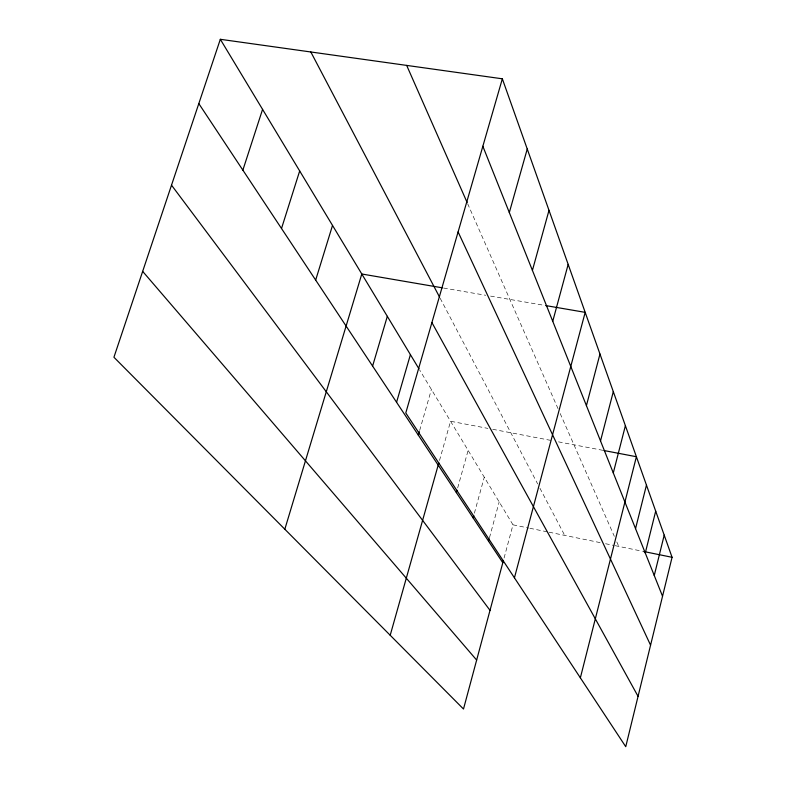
<?xml version="1.0" encoding="UTF-8"?>
<svg xmlns="http://www.w3.org/2000/svg" width="786" height="786" viewBox="0 0 786 786"><rect width="100%" height="100%" fill="white"/><g stroke="black" fill="none" stroke-linecap="round" stroke-linejoin="round"><path stroke-width="0.59" stroke-dasharray="3.93 2.95" d="M504.081 558.001L512.993 524.832L419.675 370.01M489.472 537.712L499.189 501.93M474.38 513.219L484.274 477.19M457.678 487.919L468.122 450.388M439.492 460.517L450.565 421.257L487.91 428.39M419.665 430.463L431.396 389.473M443.569 288.04L485.758 295.281M490.572 296.106L544.531 305.371M492.724 429.303L551.32 440.484M558.473 441.85L602.783 450.309M512.993 524.832L528.624 528.025M529.833 528.271L547.862 531.955M549.07 532.201L600.75 542.743M605.554 543.725L613.964 545.445M615.173 545.681L642.467 551.251M440.17 298.267L537.693 483.96M539.923 488.214L564.702 535.384M467.631 203.653L558.217 409.093M560.172 413.524L614.328 536.327M616.794 541.937L618.779 546.417"/><path stroke-width="1.18" d="M502.342 78.806L672.069 557.294L625.744 746.7L405.782 412.964L502.342 78.806L220.326 39.3L113.931 357.247L463.494 709.021L503.443 560.369M654.257 575.499L664.209 535.128M645.277 553.03L655.701 511.136M635.54 528.634L646.456 485.1M580.363 677.846L636.395 456.725L603.982 450.535M613.296 472.926L625.391 425.698M600.524 440.946L613.306 391.625M586.415 405.625L599.973 354.034M514.437 577.818L585.187 312.356L545.73 305.577M552.745 321.297L568.17 264.371M488.528 541.171L489.157 538.862M532.417 270.394L549.001 210.334M473.103 517.866L473.742 515.547M456.371 492.606L457.03 490.268M390.2 635.265L438.834 462.826M509.318 212.554L527.249 149.006M418.329 435.149L419.331 431.632M396.566 402.275L410.41 354.653M372.603 366.08L387.321 316.345M284.827 529.224L361.796 274L442.361 287.833M315.667 280.101L332.517 225.435M281.506 228.5L299.682 170.945M242.864 170.14L262.573 109.392M643.646 551.497L672.069 557.294M142.669 271.376L476.65 660.073M171.515 185.162L490.012 610.339M198.809 103.595L502.814 562.737M220.326 39.3L419.056 368.988M431.907 322.574L638.055 696.337M310.824 51.974L439.6 297.187M458.1 231.929L650.572 645.198M406.676 65.405L467.149 202.552M482.85 146.265L662.539 596.25"/></g></svg>
